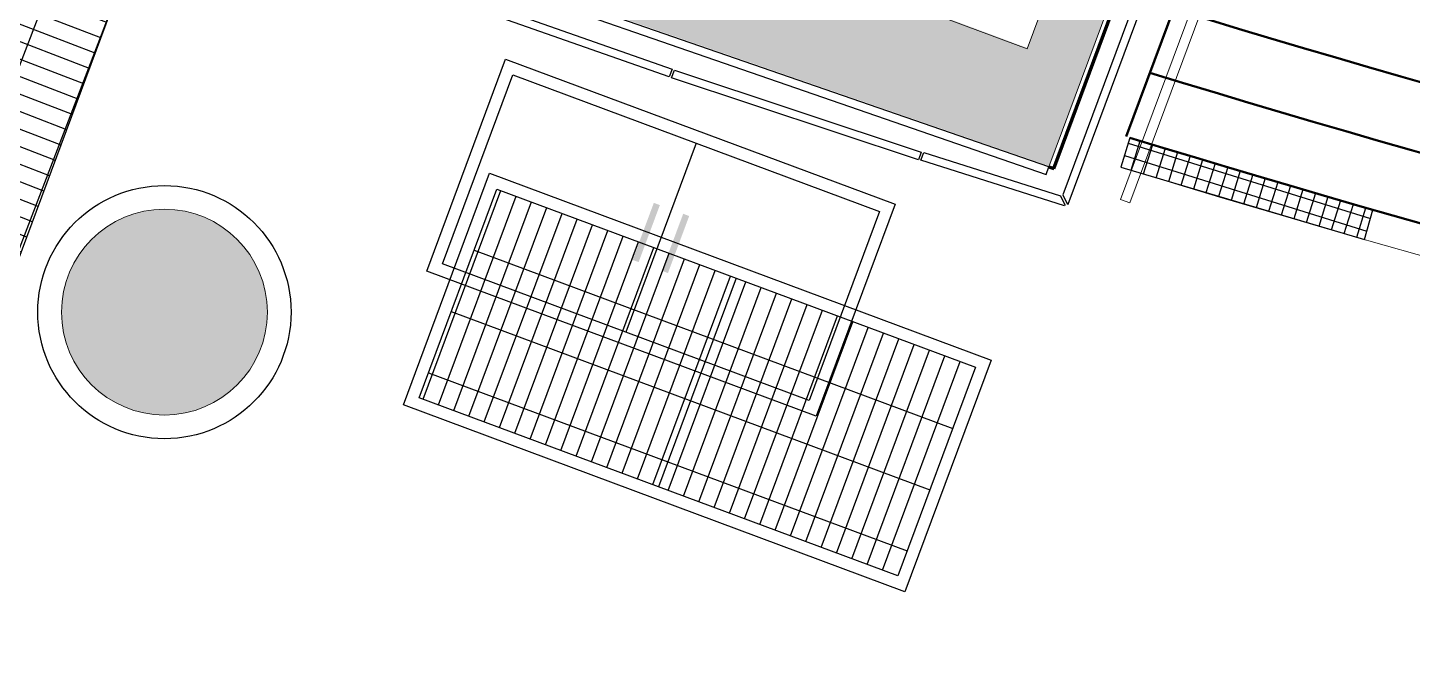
# Model space of a CAD drawing. Header units: centimetres. Extents: x 139057 to 200038, y 34824 to 80516.
# Drawn here: x 168020 to 168692, y 45849 to 46150 of the extents above; entities that cross this region are included whole.
import ezdxf

# ---------------------------------------------------------------- set-up
doc = ezdxf.new("R2010")
doc.units = ezdxf.units.CM
doc.header["$LTSCALE"] = 100
for name, color, linetype, lineweight in [('410_STRUTTURE_001-AM_0', 7, 'Continuous', 0), ('441_SERRAMENTI_001-AM_0', 1, 'Continuous', 0), ('448_SCALE_001-AM_0', 216, 'Continuous', 50), ('L_drain', 251, 'Continuous', 13)]:
    doc.layers.add(name, color=color, linetype=linetype, lineweight=lineweight)
for name, color, linetype in [('_retini_strutture', 7, 'Continuous'), ('A-100-CAMP-GRIGLIE', 251, 'Continuous'), ('A-FACCIATA-stone', 13, 'Continuous'), ('P1$0$A-MECH', 7, 'Continuous')]:
    doc.layers.add(name, color=color, linetype=linetype)
doc.layers.add('A-ISOL-POL-ESTR-50mm', color=7, linetype='Continuous', lineweight=100, true_color=0xffc30f)
pattern_1 = [(162.66, (4104738.345, -384253.9906), (-1.892562575, -6.061411296), []), (252.66, (4104738.345, -384253.9906), (6.061411296, -1.892562575), [])]

# ---------------------------------------------------------------- blocks, each defined once
blk = doc.blocks.new('P1$0$GRILL')
at = {"layer": 'P1$0$A-MECH'}
blk.add_line((73.5, 484.5), (-73.5, -484.5), dxfattribs=at)
blk.add_lwpolyline([(-1081, -391.8), (-916.1, 695.3), (1080.6, 392.3), (915.6, -695.2), (-1080.6, -392.3)], dxfattribs=at)
blk.add_lwpolyline([(865.7, -627), (-1012.8, -341.9), (-865.7, 627), (1012.8, 341.9)], close=True, dxfattribs=at)
for points in [[(-37.8, 153.6), (-68.7, 158.3), (-82.1, -138.6), (-113, -133.9)], [(81.7, 135.5), (112.5, 130.8), (37.3, -156.7), (68.2, -161.4)]]:
    blk.add_trace(points, dxfattribs=at)

msp = doc.modelspace()

# ---------------------------------------------------------------- hatches: boundary and pattern name
at = {"layer": '410_STRUTTURE_001-AM_0'}
h = msp.add_hatch(color=256, dxfattribs=at)
edge = h.paths.add_edge_path()
edge.add_arc((168086.23, 46011.88), 50, 0, 360)
at = {"layer": '_retini_strutture'}
msp.add_hatch(color=256, dxfattribs=at).paths.add_polyline_path([(168513.13, 47172.38), (168476.49, 47073.98), (168504.6, 47063.51), (168523.8, 47115.06), (168798.38, 47012.82), (168784.42, 46975.33), (168812.54, 46964.86), (168505.46, 46140.18), (168202.77, 46252.89), (168368.52, 46698.03), (168340.4, 46708.5), (168174.65, 46263.36), (168127.8, 46280.8), (168106.87, 46224.57), (168516.13, 46082.85), (168872.06, 47038.74)])
at = {"layer": 'A-100-CAMP-GRIGLIE'}
h = msp.add_hatch(dxfattribs=at)
h.set_pattern_fill('GRATE', color=256, scale=10, angle=195.66, style=0)
h.set_pattern_definition([(338.98614, (170582.6684, 52725.0105), (2.846339, 7.409606), []), (68.98614, (170582.67, 52725.01), (-29.63842, 11.38535), [])])
h.paths.add_polyline_path([(167784.98, 46020.34), (167878.15, 46239.23), (168062.47, 46164.64), (167978.37, 45938.85)])
h = msp.add_hatch(dxfattribs=at)
h.set_pattern_fill('ANSI37', color=256, scale=2, angle=117.66, style=0)
h.set_pattern_definition(pattern_1)
h.paths.add_polyline_path([(168550.82, 46082.28), (168669.1, 46047.17), (168673.24, 46061.59), (168555.21, 46096.63)])
h = msp.add_hatch(dxfattribs=at)
h.set_pattern_fill('ANSI37', color=256, scale=2, angle=117.66, style=0)
h.set_pattern_definition(pattern_1)
h.paths.add_polyline_path([(168550.82, 46082.28), (168669.1, 46047.17), (168673.24, 46061.59), (168555.21, 46096.63)])
at = {"layer": 'A-100-CAMP-GRIGLIE', "extrusion": (1.72125e-07, 4.92228e-07, 1)}
h = msp.add_hatch(dxfattribs=at)
h.set_pattern_fill('GRATE', color=256, scale=10, angle=195.66, style=0)
h.set_pattern_definition([(249.5744, (168480.1725, 45985.093), (7.43844, -2.77012), []), (339.574, (168480.173, 45985.093), (11.0805, 29.7538), [])])
h.paths.add_polyline_path([(168326.21, 45927.04), (168442.44, 45883.77), (168480.17, 45985.09), (168363.95, 46028.38)])
h.paths.add_polyline_path([(168209.99, 45970.32), (168326.21, 45927.04), (168363.95, 46028.38), (168247.72, 46071.66)])

# ---------------------------------------------------------------- linework, layer by layer
at = {"layer": '410_STRUTTURE_001-AM_0', "elevation": 0}
msp.add_lwpolyline([(168106.6, 46224.2), (168515.87, 46082.46), (168871.83, 47038.34), (168512.91, 47172), (168472.79, 47064.22), (168500.88, 47053.76), (168523.57, 47114.67), (168798.15, 47012.42), (168784.19, 46974.93), (168812.31, 46964.46), (168505.2, 46139.79), (168202.49, 46252.45), (168364.79, 46688.28), (168336.67, 46698.74), (168174.39, 46262.97), (168127.54, 46280.43)], close=True, dxfattribs=at)
at = {"layer": '410_STRUTTURE_001-AM_0'}
msp.add_circle((168086.23, 46011.88, 0), 50, dxfattribs=at)
at = {"layer": '441_SERRAMENTI_001-AM_0', "elevation": 0}
msp.add_lwpolyline([(168692.2, 46433.11), (168555.12, 46064.98), (168550.62, 46066.66), (168687.76, 46434.93)], dxfattribs=at)
at = {"layer": '448_SCALE_001-AM_0', "linetype": 'Continuous', "elevation": 0}
msp.add_lwpolyline([(168553.35, 46097.2), (168680.26, 46438)], dxfattribs=at)
at = {"layer": '448_SCALE_001-AM_0', "linetype": 'Continuous'}
for centre, radius, start, end in [((170587.75, 52728.15, 0), 6705.02, 253.059973, 260.326578), ((170587.75, 52728.15, 0), 6738.02, 253.042883, 261.527542), ((170587.75, 52728.15, 0), 6771.02, 253.025961, 261.751108), ((170587.75, 52728.15, 0), 6804.02, 253.009202, 261.751777), ((170587.75, 52728.15, 0), 6837.02, 252.992608, 261.752441), ((170587.75, 52728.15, 0), 6870.02, 252.976171, 261.753096), ((170587.75, 52728.15, 0), 6903.02, 252.959892, 261.753748), ((170585.4, 52719.26, 0), 6926.83, 252.956923, 261.763078)]:
    msp.add_arc(centre, radius, start, end, dxfattribs=at)
at = {"layer": 'A-100-CAMP-GRIGLIE', "extrusion": (1.72125e-07, 4.92228e-07, 1)}
msp.add_line((168363.95, 46028.38, 0), (168326.21, 45927.04, 0), dxfattribs=at)
at = {"layer": 'A-100-CAMP-GRIGLIE', "elevation": 0}
for points in [[(167784.98, 46020.34), (167878.15, 46239.23), (168062.47, 46164.64), (167978.37, 45938.85)], [(168550.82, 46082.28), (168669.1, 46047.17), (168673.24, 46061.59), (168555.21, 46096.63)], [(168550.82, 46082.28), (168669.1, 46047.17), (168673.24, 46061.59), (168555.21, 46096.63)]]:
    msp.add_lwpolyline(points, close=True, dxfattribs=at)
at = {"layer": 'A-100-CAMP-GRIGLIE', "extrusion": (1.72125e-07, 4.92228e-07, 1), "elevation": 0.05}
msp.add_lwpolyline([(168202.29, 45966.84), (168244.2, 46079.37), (168487.8, 45988.52), (168445.92, 45876.07), (168202.32, 45966.78)], dxfattribs=at)
msp.add_lwpolyline([(168442.44, 45883.77), (168209.99, 45970.32), (168247.72, 46071.66), (168480.17, 45985.09)], close=True, dxfattribs=at)
at = {"layer": 'A-FACCIATA-stone', "elevation": 0}
msp.add_lwpolyline([(168662.67, 46445.2), (168522.54, 46068.91), (168524.68, 46064.54), (168525.13, 46064.4), (168666.37, 46443.68)], dxfattribs=at)
for points in [[(168101.49, 46221.7), (168514.49, 46078.81), (168515.85, 46082.47), (168102.79, 46225.48)], [(168213.63, 46171.82), (168332.8, 46129.91), (168331.4, 46126.16), (168212.24, 46168.07)], [(168452.47, 46085.93), (168332.53, 46125.75), (168333.93, 46129.5), (168453.87, 46089.68)], [(168521.46, 46068.39), (168523.6, 46064.01), (168523.43, 46063.57), (168453.65, 46085.65), (168455.05, 46089.4)]]:
    msp.add_lwpolyline(points, close=True, dxfattribs=at)
at = {"layer": 'A-FACCIATA-stone'}
msp.add_circle((168086.21, 46011.89, 0), 61.5, dxfattribs=at)
at = {"layer": 'A-ISOL-POL-ESTR-50mm', "elevation": 0}
for points in [[(168518.19, 46081.6), (168705.52, 46586.06)], [(168515.85, 46082.47), (168518.19, 46081.6)]]:
    msp.add_lwpolyline(points, dxfattribs=at)
at = {"layer": 'L_drain'}
msp.add_arc((170585.4, 52719.26, 0), 6941.83, 252.956923, 261.763078, dxfattribs=at)

# ---------------------------------------------------------------- block references
at = {"layer": 'P1$0$A-MECH', "extrusion": (1.72125e-07, 4.92228e-07, 1), "xscale": 0.1, "yscale": 0.1, "zscale": 0.1, "rotation": 348.2046893639228}
msp.add_blockref('P1$0$GRILL', (168327.43, 46048.07, 0.52), dxfattribs=at)

doc.saveas('drawing.dxf')
